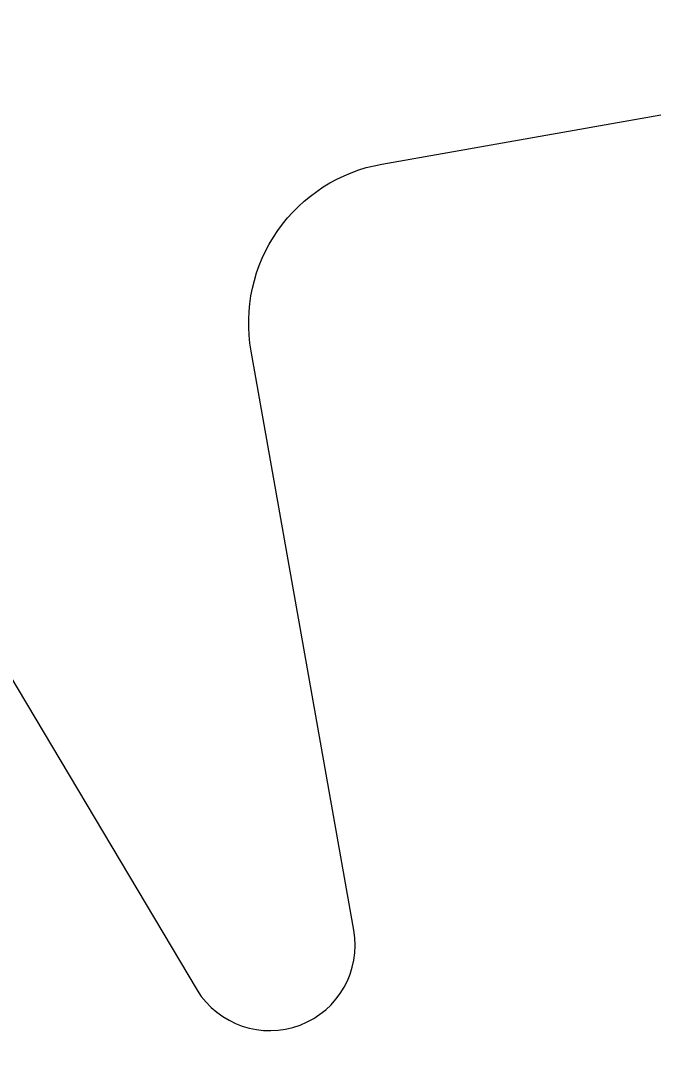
# Model space of a CAD drawing. Header units: millimetres. Extents: x -434100 to 9270898, y 0 to 249028.
# Drawn here: x 75392.02 to 75396.09, y 106309.43 to 106316.04 of the extents above; entities that cross this region are included whole.
import ezdxf
from ezdxf import colors
from ezdxf.entities.mleader import LeaderData, LeaderLine
from ezdxf.math import Vec2, Vec3

# ---------------------------------------------------------------- set-up
doc = ezdxf.new("R2010")
doc.units = ezdxf.units.MM
doc.header["$MEASUREMENT"] = 0
doc.layers.get('0').update_dxf_attribs({"color": 250, "lineweight": 9})
for name, color, linetype, lineweight in [('АР_Отметки', 250, 'Continuous', 15), ('АР_Размеры', 175, 'Continuous', 9), ('АР_Сущ Несущая стена', 216, 'Continuous', 30)]:
    doc.layers.add(name, color=color, linetype=linetype, lineweight=lineweight)
doc.styles.add('ISOCPEUR', font='isocpeur.TTF', dxfattribs={"width": 0.7})

# ---------------------------------------------------------------- blocks, each defined once
blk = doc.blocks.new('_DotSmall')
at = {"color": 0, "linetype": 'ByBlock', "const_width": 0.5}
blk.add_lwpolyline([(-0.0625, 0, 1), (0.0625, 0, 1)], format="xyb", close=True, dxfattribs=at)

msp = doc.modelspace()

# ---------------------------------------------------------------- linework, layer by layer
at = {"layer": 'АР_Размеры', "color": 5, "lineweight": 0, "ltscale": 100, "transparency": 33554687}
msp.add_lwpolyline([(75391.1038, 106316.5876, -0.267349), (75391.2041, 106315.5581), (75390.654, 106314.4701, 0.249629), (75390.6869, 106313.9555), (75393.1549, 106309.8115, 0.827043), (75394.162, 106310.1955), (75393.5024, 106313.9171, -0.414326), (75394.342, 106315.1185), (75401.6652, 106316.4164, 0.414326)], format="xyb", dxfattribs=at)
msp.add_lwpolyline([(75391.1038, 106316.5876, -0.267349), (75391.2041, 106315.5581), (75390.654, 106314.4701, 0.249629), (75390.6869, 106313.9555), (75393.1549, 106309.8115, 0.827043), (75394.162, 106310.1955), (75393.5024, 106313.9171, -0.414326), (75394.342, 106315.1185), (75401.6652, 106316.4164, 0.414326)], format="xyb", dxfattribs=at)
msp.add_lwpolyline([(75391.1038, 106316.5876, -0.267349), (75391.2041, 106315.5581), (75390.654, 106314.4701, 0.249629), (75390.6869, 106313.9555), (75393.1549, 106309.8115, 0.827043), (75394.162, 106310.1955), (75393.5024, 106313.9171, -0.414326), (75394.342, 106315.1185), (75401.6652, 106316.4164, 0.414326)], format="xyb", dxfattribs=at)
msp.add_lwpolyline([(75391.1038, 106316.5876, -0.267349), (75391.2041, 106315.5581), (75390.654, 106314.4701, 0.249629), (75390.6869, 106313.9555), (75393.1549, 106309.8115, 0.827043), (75394.162, 106310.1955), (75393.5024, 106313.9171, -0.414326), (75394.342, 106315.1185), (75401.6652, 106316.4164, 0.414326)], format="xyb", dxfattribs=at)
msp.add_lwpolyline([(75391.1038, 106316.5876, -0.267349), (75391.2041, 106315.5581), (75390.654, 106314.4701, 0.249629), (75390.6869, 106313.9555), (75393.1549, 106309.8115, 0.827043), (75394.162, 106310.1955), (75393.5024, 106313.9171, -0.414326), (75394.342, 106315.1185), (75401.6652, 106316.4164, 0.414326)], format="xyb", dxfattribs=at)
msp.add_lwpolyline([(75391.1038, 106316.5876, -0.267349), (75391.2041, 106315.5581), (75390.654, 106314.4701, 0.249629), (75390.6869, 106313.9555), (75393.1549, 106309.8115, 0.827043), (75394.162, 106310.1955), (75393.5024, 106313.9171, -0.414326), (75394.342, 106315.1185), (75401.6652, 106316.4164, 0.414326)], format="xyb", dxfattribs=at)
msp.add_lwpolyline([(75391.1038, 106316.5876, -0.267349), (75391.2041, 106315.5581), (75390.654, 106314.4701, 0.249629), (75390.6869, 106313.9555), (75393.1549, 106309.8115, 0.827043), (75394.162, 106310.1955), (75393.5024, 106313.9171, -0.414326), (75394.342, 106315.1185), (75401.6652, 106316.4164, 0.414326)], format="xyb", dxfattribs=at)
msp.add_lwpolyline([(75391.1038, 106316.5876, -0.267349), (75391.2041, 106315.5581), (75390.654, 106314.4701, 0.249629), (75390.6869, 106313.9555), (75393.1549, 106309.8115, 0.827043), (75394.162, 106310.1955), (75393.5024, 106313.9171, -0.414326), (75394.342, 106315.1185), (75401.6652, 106316.4164, 0.414326)], format="xyb", dxfattribs=at)
msp.add_lwpolyline([(75391.1038, 106316.5876, -0.267349), (75391.2041, 106315.5581), (75390.654, 106314.4701, 0.249629), (75390.6869, 106313.9555), (75393.1549, 106309.8115, 0.827043), (75394.162, 106310.1955), (75393.5024, 106313.9171, -0.414326), (75394.342, 106315.1185), (75401.6652, 106316.4164, 0.414326)], format="xyb", dxfattribs=at)
msp.add_lwpolyline([(75391.1038, 106316.5876, -0.267349), (75391.2041, 106315.5581), (75390.654, 106314.4701, 0.249629), (75390.6869, 106313.9555), (75393.1549, 106309.8115, 0.827043), (75394.162, 106310.1955), (75393.5024, 106313.9171, -0.414326), (75394.342, 106315.1185), (75401.6652, 106316.4164, 0.414326)], format="xyb", dxfattribs=at)
msp.add_lwpolyline([(75391.1038, 106316.5876, -0.267349), (75391.2041, 106315.5581), (75390.654, 106314.4701, 0.249629), (75390.6869, 106313.9555), (75393.1549, 106309.8115, 0.827043), (75394.162, 106310.1955), (75393.5024, 106313.9171, -0.414326), (75394.342, 106315.1185), (75401.6652, 106316.4164, 0.414326)], format="xyb", dxfattribs=at)
msp.add_lwpolyline([(75391.1038, 106316.5876, -0.267349), (75391.2041, 106315.5581), (75390.654, 106314.4701, 0.249629), (75390.6869, 106313.9555), (75393.1549, 106309.8115, 0.827043), (75394.162, 106310.1955), (75393.5024, 106313.9171, -0.414326), (75394.342, 106315.1185), (75401.6652, 106316.4164, 0.414326)], format="xyb", dxfattribs=at)
msp.add_lwpolyline([(75391.1038, 106316.5876, -0.267349), (75391.2041, 106315.5581), (75390.654, 106314.4701, 0.249629), (75390.6869, 106313.9555), (75393.1549, 106309.8115, 0.827043), (75394.162, 106310.1955), (75393.5024, 106313.9171, -0.414326), (75394.342, 106315.1185), (75401.6652, 106316.4164, 0.414326)], format="xyb", dxfattribs=at)
msp.add_lwpolyline([(75391.1038, 106316.5876, -0.267349), (75391.2041, 106315.5581), (75390.654, 106314.4701, 0.249629), (75390.6869, 106313.9555), (75393.1549, 106309.8115, 0.827043), (75394.162, 106310.1955), (75393.5024, 106313.9171, -0.414326), (75394.342, 106315.1185), (75401.6652, 106316.4164, 0.414326)], format="xyb", dxfattribs=at)
msp.add_lwpolyline([(75391.1038, 106316.5876, -0.267349), (75391.2041, 106315.5581), (75390.654, 106314.4701, 0.249629), (75390.6869, 106313.9555), (75393.1549, 106309.8115, 0.827043), (75394.162, 106310.1955), (75393.5024, 106313.9171, -0.414326), (75394.342, 106315.1185), (75401.6652, 106316.4164, 0.414326)], format="xyb", dxfattribs=at)
msp.add_lwpolyline([(75391.1038, 106316.5876, -0.267349), (75391.2041, 106315.5581), (75390.654, 106314.4701, 0.249629), (75390.6869, 106313.9555), (75393.1549, 106309.8115, 0.827043), (75394.162, 106310.1955), (75393.5024, 106313.9171, -0.414326), (75394.342, 106315.1185), (75401.6652, 106316.4164, 0.414326)], format="xyb", dxfattribs=at)
msp.add_lwpolyline([(75391.1038, 106316.5876, -0.267349), (75391.2041, 106315.5581), (75390.654, 106314.4701, 0.249629), (75390.6869, 106313.9555), (75393.1549, 106309.8115, 0.827043), (75394.162, 106310.1955), (75393.5024, 106313.9171, -0.414326), (75394.342, 106315.1185), (75401.6652, 106316.4164, 0.414326)], format="xyb", dxfattribs=at)
msp.add_lwpolyline([(75391.1038, 106316.5876, -0.267349), (75391.2041, 106315.5581), (75390.654, 106314.4701, 0.249629), (75390.6869, 106313.9555), (75393.1549, 106309.8115, 0.827043), (75394.162, 106310.1955), (75393.5024, 106313.9171, -0.414326), (75394.342, 106315.1185), (75401.6652, 106316.4164, 0.414326)], format="xyb", dxfattribs=at)
msp.add_lwpolyline([(75391.1038, 106316.5876, -0.267349), (75391.2041, 106315.5581), (75390.654, 106314.4701, 0.249629), (75390.6869, 106313.9555), (75393.1549, 106309.8115, 0.827043), (75394.162, 106310.1955), (75393.5024, 106313.9171, -0.414326), (75394.342, 106315.1185), (75401.6652, 106316.4164, 0.414326)], format="xyb", dxfattribs=at)
msp.add_lwpolyline([(75391.1038, 106316.5876, -0.267349), (75391.2041, 106315.5581), (75390.654, 106314.4701, 0.249629), (75390.6869, 106313.9555), (75393.1549, 106309.8115, 0.827043), (75394.162, 106310.1955), (75393.5024, 106313.9171, -0.414326), (75394.342, 106315.1185), (75401.6652, 106316.4164, 0.414326)], format="xyb", dxfattribs=at)
msp.add_lwpolyline([(75391.1038, 106316.5876, -0.267349), (75391.2041, 106315.5581), (75390.654, 106314.4701, 0.249629), (75390.6869, 106313.9555), (75393.1549, 106309.8115, 0.827043), (75394.162, 106310.1955), (75393.5024, 106313.9171, -0.414326), (75394.342, 106315.1185), (75401.6652, 106316.4164, 0.414326)], format="xyb", dxfattribs=at)
msp.add_lwpolyline([(75391.1038, 106316.5876, -0.267349), (75391.2041, 106315.5581), (75390.654, 106314.4701, 0.249629), (75390.6869, 106313.9555), (75393.1549, 106309.8115, 0.827043), (75394.162, 106310.1955), (75393.5024, 106313.9171, -0.414326), (75394.342, 106315.1185), (75401.6652, 106316.4164, 0.414326)], format="xyb", dxfattribs=at)
msp.add_lwpolyline([(75391.1038, 106316.5876, -0.267349), (75391.2041, 106315.5581), (75390.654, 106314.4701, 0.249629), (75390.6869, 106313.9555), (75393.1549, 106309.8115, 0.827043), (75394.162, 106310.1955), (75393.5024, 106313.9171, -0.414326), (75394.342, 106315.1185), (75401.6652, 106316.4164, 0.414326)], format="xyb", dxfattribs=at)
msp.add_lwpolyline([(75391.1038, 106316.5876, -0.267349), (75391.2041, 106315.5581), (75390.654, 106314.4701, 0.249629), (75390.6869, 106313.9555), (75393.1549, 106309.8115, 0.827043), (75394.162, 106310.1955), (75393.5024, 106313.9171, -0.414326), (75394.342, 106315.1185), (75401.6652, 106316.4164, 0.414326)], format="xyb", dxfattribs=at)
msp.add_lwpolyline([(75391.1038, 106316.5876, -0.267349), (75391.2041, 106315.5581), (75390.654, 106314.4701, 0.249629), (75390.6869, 106313.9555), (75393.1549, 106309.8115, 0.827043), (75394.162, 106310.1955), (75393.5024, 106313.9171, -0.414326), (75394.342, 106315.1185), (75401.6652, 106316.4164, 0.414326)], format="xyb", dxfattribs=at)
msp.add_lwpolyline([(75391.1038, 106316.5876, -0.267349), (75391.2041, 106315.5581), (75390.654, 106314.4701, 0.249629), (75390.6869, 106313.9555), (75393.1549, 106309.8115, 0.827043), (75394.162, 106310.1955), (75393.5024, 106313.9171, -0.414326), (75394.342, 106315.1185), (75401.6652, 106316.4164, 0.414326)], format="xyb", dxfattribs=at)
msp.add_lwpolyline([(75391.1038, 106316.5876, -0.267349), (75391.2041, 106315.5581), (75390.654, 106314.4701, 0.249629), (75390.6869, 106313.9555), (75393.1549, 106309.8115, 0.827043), (75394.162, 106310.1955), (75393.5024, 106313.9171, -0.414326), (75394.342, 106315.1185), (75401.6652, 106316.4164, 0.414326)], format="xyb", dxfattribs=at)
msp.add_lwpolyline([(75391.1038, 106316.5876, -0.267349), (75391.2041, 106315.5581), (75390.654, 106314.4701, 0.249629), (75390.6869, 106313.9555), (75393.1549, 106309.8115, 0.827043), (75394.162, 106310.1955), (75393.5024, 106313.9171, -0.414326), (75394.342, 106315.1185), (75401.6652, 106316.4164, 0.414326)], format="xyb", dxfattribs=at)
msp.add_lwpolyline([(75391.1038, 106316.5876, -0.267349), (75391.2041, 106315.5581), (75390.654, 106314.4701, 0.249629), (75390.6869, 106313.9555), (75393.1549, 106309.8115, 0.827043), (75394.162, 106310.1955), (75393.5024, 106313.9171, -0.414326), (75394.342, 106315.1185), (75401.6652, 106316.4164, 0.414326)], format="xyb", dxfattribs=at)
msp.add_lwpolyline([(75391.1038, 106316.5876, -0.267349), (75391.2041, 106315.5581), (75390.654, 106314.4701, 0.249629), (75390.6869, 106313.9555), (75393.1549, 106309.8115, 0.827043), (75394.162, 106310.1955), (75393.5024, 106313.9171, -0.414326), (75394.342, 106315.1185), (75401.6652, 106316.4164, 0.414326)], format="xyb", dxfattribs=at)
msp.add_lwpolyline([(75391.1038, 106316.5876, -0.267349), (75391.2041, 106315.5581), (75390.654, 106314.4701, 0.249629), (75390.6869, 106313.9555), (75393.1549, 106309.8115, 0.827043), (75394.162, 106310.1955), (75393.5024, 106313.9171, -0.414326), (75394.342, 106315.1185), (75401.6652, 106316.4164, 0.414326)], format="xyb", dxfattribs=at)
msp.add_lwpolyline([(75391.1038, 106316.5876, -0.267349), (75391.2041, 106315.5581), (75390.654, 106314.4701, 0.249629), (75390.6869, 106313.9555), (75393.1549, 106309.8115, 0.827043), (75394.162, 106310.1955), (75393.5024, 106313.9171, -0.414326), (75394.342, 106315.1185), (75401.6652, 106316.4164, 0.414326)], format="xyb", dxfattribs=at)
msp.add_lwpolyline([(75391.1038, 106316.5876, -0.267349), (75391.2041, 106315.5581), (75390.654, 106314.4701, 0.249629), (75390.6869, 106313.9555), (75393.1549, 106309.8115, 0.827043), (75394.162, 106310.1955), (75393.5024, 106313.9171, -0.414326), (75394.342, 106315.1185), (75401.6652, 106316.4164, 0.414326)], format="xyb", dxfattribs=at)
msp.add_lwpolyline([(75391.1038, 106316.5876, -0.267349), (75391.2041, 106315.5581), (75390.654, 106314.4701, 0.249629), (75390.6869, 106313.9555), (75393.1549, 106309.8115, 0.827043), (75394.162, 106310.1955), (75393.5024, 106313.9171, -0.414326), (75394.342, 106315.1185), (75401.6652, 106316.4164, 0.414326)], format="xyb", dxfattribs=at)
msp.add_lwpolyline([(75391.1038, 106316.5876, -0.267349), (75391.2041, 106315.5581), (75390.654, 106314.4701, 0.249629), (75390.6869, 106313.9555), (75393.1549, 106309.8115, 0.827043), (75394.162, 106310.1955), (75393.5024, 106313.9171, -0.414326), (75394.342, 106315.1185), (75401.6652, 106316.4164, 0.414326)], format="xyb", dxfattribs=at)
msp.add_lwpolyline([(75391.1038, 106316.5876, -0.267349), (75391.2041, 106315.5581), (75390.654, 106314.4701, 0.249629), (75390.6869, 106313.9555), (75393.1549, 106309.8115, 0.827043), (75394.162, 106310.1955), (75393.5024, 106313.9171, -0.414326), (75394.342, 106315.1185), (75401.6652, 106316.4164, 0.414326)], format="xyb", dxfattribs=at)
msp.add_lwpolyline([(75391.1038, 106316.5876, -0.267349), (75391.2041, 106315.5581), (75390.654, 106314.4701, 0.249629), (75390.6869, 106313.9555), (75393.1549, 106309.8115, 0.827043), (75394.162, 106310.1955), (75393.5024, 106313.9171, -0.414326), (75394.342, 106315.1185), (75401.6652, 106316.4164, 0.414326)], format="xyb", dxfattribs=at)
msp.add_lwpolyline([(75391.1038, 106316.5876, -0.267349), (75391.2041, 106315.5581), (75390.654, 106314.4701, 0.249629), (75390.6869, 106313.9555), (75393.1549, 106309.8115, 0.827043), (75394.162, 106310.1955), (75393.5024, 106313.9171, -0.414326), (75394.342, 106315.1185), (75401.6652, 106316.4164, 0.414326)], format="xyb", dxfattribs=at)
msp.add_lwpolyline([(75391.1038, 106316.5876, -0.267349), (75391.2041, 106315.5581), (75390.654, 106314.4701, 0.249629), (75390.6869, 106313.9555), (75393.1549, 106309.8115, 0.827043), (75394.162, 106310.1955), (75393.5024, 106313.9171, -0.414326), (75394.342, 106315.1185), (75401.6652, 106316.4164, 0.414326)], format="xyb", dxfattribs=at)
msp.add_lwpolyline([(75391.1038, 106316.5876, -0.267349), (75391.2041, 106315.5581), (75390.654, 106314.4701, 0.249629), (75390.6869, 106313.9555), (75393.1549, 106309.8115, 0.827043), (75394.162, 106310.1955), (75393.5024, 106313.9171, -0.414326), (75394.342, 106315.1185), (75401.6652, 106316.4164, 0.414326)], format="xyb", dxfattribs=at)
msp.add_lwpolyline([(75391.1038, 106316.5876, -0.267349), (75391.2041, 106315.5581), (75390.654, 106314.4701, 0.249629), (75390.6869, 106313.9555), (75393.1549, 106309.8115, 0.827043), (75394.162, 106310.1955), (75393.5024, 106313.9171, -0.414326), (75394.342, 106315.1185), (75401.6652, 106316.4164, 0.414326)], format="xyb", dxfattribs=at)
msp.add_lwpolyline([(75391.1038, 106316.5876, -0.267349), (75391.2041, 106315.5581), (75390.654, 106314.4701, 0.249629), (75390.6869, 106313.9555), (75393.1549, 106309.8115, 0.827043), (75394.162, 106310.1955), (75393.5024, 106313.9171, -0.414326), (75394.342, 106315.1185), (75401.6652, 106316.4164, 0.414326)], format="xyb", dxfattribs=at)
msp.add_lwpolyline([(75391.1038, 106316.5876, -0.267349), (75391.2041, 106315.5581), (75390.654, 106314.4701, 0.249629), (75390.6869, 106313.9555), (75393.1549, 106309.8115, 0.827043), (75394.162, 106310.1955), (75393.5024, 106313.9171, -0.414326), (75394.342, 106315.1185), (75401.6652, 106316.4164, 0.414326)], format="xyb", dxfattribs=at)
msp.add_lwpolyline([(75391.1038, 106316.5876, -0.267349), (75391.2041, 106315.5581), (75390.654, 106314.4701, 0.249629), (75390.6869, 106313.9555), (75393.1549, 106309.8115, 0.827043), (75394.162, 106310.1955), (75393.5024, 106313.9171, -0.414326), (75394.342, 106315.1185), (75401.6652, 106316.4164, 0.414326)], format="xyb", dxfattribs=at)
msp.add_lwpolyline([(75391.1038, 106316.5876, -0.267349), (75391.2041, 106315.5581), (75390.654, 106314.4701, 0.249629), (75390.6869, 106313.9555), (75393.1549, 106309.8115, 0.827043), (75394.162, 106310.1955), (75393.5024, 106313.9171, -0.414326), (75394.342, 106315.1185), (75401.6652, 106316.4164, 0.414326)], format="xyb", dxfattribs=at)
msp.add_lwpolyline([(75391.1038, 106316.5876, -0.267349), (75391.2041, 106315.5581), (75390.654, 106314.4701, 0.249629), (75390.6869, 106313.9555), (75393.1549, 106309.8115, 0.827043), (75394.162, 106310.1955), (75393.5024, 106313.9171, -0.414326), (75394.342, 106315.1185), (75401.6652, 106316.4164, 0.414326)], format="xyb", dxfattribs=at)
msp.add_lwpolyline([(75391.1038, 106316.5876, -0.267349), (75391.2041, 106315.5581), (75390.654, 106314.4701, 0.249629), (75390.6869, 106313.9555), (75393.1549, 106309.8115, 0.827043), (75394.162, 106310.1955), (75393.5024, 106313.9171, -0.414326), (75394.342, 106315.1185), (75401.6652, 106316.4164, 0.414326)], format="xyb", dxfattribs=at)
msp.add_lwpolyline([(75391.1038, 106316.5876, -0.267349), (75391.2041, 106315.5581), (75390.654, 106314.4701, 0.249629), (75390.6869, 106313.9555), (75393.1549, 106309.8115, 0.827043), (75394.162, 106310.1955), (75393.5024, 106313.9171, -0.414326), (75394.342, 106315.1185), (75401.6652, 106316.4164, 0.414326)], format="xyb", dxfattribs=at)
msp.add_lwpolyline([(75391.1038, 106316.5876, -0.267349), (75391.2041, 106315.5581), (75390.654, 106314.4701, 0.249629), (75390.6869, 106313.9555), (75393.1549, 106309.8115, 0.827043), (75394.162, 106310.1955), (75393.5024, 106313.9171, -0.414326), (75394.342, 106315.1185), (75401.6652, 106316.4164, 0.414326)], format="xyb", dxfattribs=at)
msp.add_lwpolyline([(75391.1038, 106316.5876, -0.267349), (75391.2041, 106315.5581), (75390.654, 106314.4701, 0.249629), (75390.6869, 106313.9555), (75393.1549, 106309.8115, 0.827043), (75394.162, 106310.1955), (75393.5024, 106313.9171, -0.414326), (75394.342, 106315.1185), (75401.6652, 106316.4164, 0.414326)], format="xyb", dxfattribs=at)
msp.add_lwpolyline([(75391.1038, 106316.5876, -0.267349), (75391.2041, 106315.5581), (75390.654, 106314.4701, 0.249629), (75390.6869, 106313.9555), (75393.1549, 106309.8115, 0.827043), (75394.162, 106310.1955), (75393.5024, 106313.9171, -0.414326), (75394.342, 106315.1185), (75401.6652, 106316.4164, 0.414326)], format="xyb", dxfattribs=at)
msp.add_lwpolyline([(75391.1038, 106316.5876, -0.267349), (75391.2041, 106315.5581), (75390.654, 106314.4701, 0.249629), (75390.6869, 106313.9555), (75393.1549, 106309.8115, 0.827043), (75394.162, 106310.1955), (75393.5024, 106313.9171, -0.414326), (75394.342, 106315.1185), (75401.6652, 106316.4164, 0.414326)], format="xyb", dxfattribs=at)
msp.add_lwpolyline([(75391.1038, 106316.5876, -0.267349), (75391.2041, 106315.5581), (75390.654, 106314.4701, 0.249629), (75390.6869, 106313.9555), (75393.1549, 106309.8115, 0.827043), (75394.162, 106310.1955), (75393.5024, 106313.9171, -0.414326), (75394.342, 106315.1185), (75401.6652, 106316.4164, 0.414326)], format="xyb", dxfattribs=at)
msp.add_lwpolyline([(75391.1038, 106316.5876, -0.267349), (75391.2041, 106315.5581), (75390.654, 106314.4701, 0.249629), (75390.6869, 106313.9555), (75393.1549, 106309.8115, 0.827043), (75394.162, 106310.1955), (75393.5024, 106313.9171, -0.414326), (75394.342, 106315.1185), (75401.6652, 106316.4164, 0.414326)], format="xyb", dxfattribs=at)
msp.add_lwpolyline([(75391.1038, 106316.5876, -0.267349), (75391.2041, 106315.5581), (75390.654, 106314.4701, 0.249629), (75390.6869, 106313.9555), (75393.1549, 106309.8115, 0.827043), (75394.162, 106310.1955), (75393.5024, 106313.9171, -0.414326), (75394.342, 106315.1185), (75401.6652, 106316.4164, 0.414326)], format="xyb", dxfattribs=at)
msp.add_lwpolyline([(75391.1038, 106316.5876, -0.267349), (75391.2041, 106315.5581), (75390.654, 106314.4701, 0.249629), (75390.6869, 106313.9555), (75393.1549, 106309.8115, 0.827043), (75394.162, 106310.1955), (75393.5024, 106313.9171, -0.414326), (75394.342, 106315.1185), (75401.6652, 106316.4164, 0.414326)], format="xyb", dxfattribs=at)
msp.add_lwpolyline([(75391.1038, 106316.5876, -0.267349), (75391.2041, 106315.5581), (75390.654, 106314.4701, 0.249629), (75390.6869, 106313.9555), (75393.1549, 106309.8115, 0.827043), (75394.162, 106310.1955), (75393.5024, 106313.9171, -0.414326), (75394.342, 106315.1185), (75401.6652, 106316.4164, 0.414326)], format="xyb", dxfattribs=at)
msp.add_lwpolyline([(75391.1038, 106316.5876, -0.267349), (75391.2041, 106315.5581), (75390.654, 106314.4701, 0.249629), (75390.6869, 106313.9555), (75393.1549, 106309.8115, 0.827043), (75394.162, 106310.1955), (75393.5024, 106313.9171, -0.414326), (75394.342, 106315.1185), (75401.6652, 106316.4164, 0.414326)], format="xyb", dxfattribs=at)
msp.add_lwpolyline([(75391.1038, 106316.5876, -0.267349), (75391.2041, 106315.5581), (75390.654, 106314.4701, 0.249629), (75390.6869, 106313.9555), (75393.1549, 106309.8115, 0.827043), (75394.162, 106310.1955), (75393.5024, 106313.9171, -0.414326), (75394.342, 106315.1185), (75401.6652, 106316.4164, 0.414326)], format="xyb", dxfattribs=at)
msp.add_lwpolyline([(75391.1038, 106316.5876, -0.267349), (75391.2041, 106315.5581), (75390.654, 106314.4701, 0.249629), (75390.6869, 106313.9555), (75393.1549, 106309.8115, 0.827043), (75394.162, 106310.1955), (75393.5024, 106313.9171, -0.414326), (75394.342, 106315.1185), (75401.6652, 106316.4164, 0.414326)], format="xyb", dxfattribs=at)
msp.add_lwpolyline([(75391.1038, 106316.5876, -0.267349), (75391.2041, 106315.5581), (75390.654, 106314.4701, 0.249629), (75390.6869, 106313.9555), (75393.1549, 106309.8115, 0.827043), (75394.162, 106310.1955), (75393.5024, 106313.9171, -0.414326), (75394.342, 106315.1185), (75401.6652, 106316.4164, 0.414326)], format="xyb", dxfattribs=at)
msp.add_lwpolyline([(75391.1038, 106316.5876, -0.267349), (75391.2041, 106315.5581), (75390.654, 106314.4701, 0.249629), (75390.6869, 106313.9555), (75393.1549, 106309.8115, 0.827043), (75394.162, 106310.1955), (75393.5024, 106313.9171, -0.414326), (75394.342, 106315.1185), (75401.6652, 106316.4164, 0.414326)], format="xyb", dxfattribs=at)
msp.add_lwpolyline([(75391.1038, 106316.5876, -0.267349), (75391.2041, 106315.5581), (75390.654, 106314.4701, 0.249629), (75390.6869, 106313.9555), (75393.1549, 106309.8115, 0.827043), (75394.162, 106310.1955), (75393.5024, 106313.9171, -0.414326), (75394.342, 106315.1185), (75401.6652, 106316.4164, 0.414326)], format="xyb", dxfattribs=at)
msp.add_lwpolyline([(75391.1038, 106316.5876, -0.267349), (75391.2041, 106315.5581), (75390.654, 106314.4701, 0.249629), (75390.6869, 106313.9555), (75393.1549, 106309.8115, 0.827043), (75394.162, 106310.1955), (75393.5024, 106313.9171, -0.414326), (75394.342, 106315.1185), (75401.6652, 106316.4164, 0.414326)], format="xyb", dxfattribs=at)
msp.add_lwpolyline([(75391.1038, 106316.5876, -0.267349), (75391.2041, 106315.5581), (75390.654, 106314.4701, 0.249629), (75390.6869, 106313.9555), (75393.1549, 106309.8115, 0.827043), (75394.162, 106310.1955), (75393.5024, 106313.9171, -0.414326), (75394.342, 106315.1185), (75401.6652, 106316.4164, 0.414326)], format="xyb", dxfattribs=at)
msp.add_lwpolyline([(75391.1038, 106316.5876, -0.267349), (75391.2041, 106315.5581), (75390.654, 106314.4701, 0.249629), (75390.6869, 106313.9555), (75393.1549, 106309.8115, 0.827043), (75394.162, 106310.1955), (75393.5024, 106313.9171, -0.414326), (75394.342, 106315.1185), (75401.6652, 106316.4164, 0.414326)], format="xyb", dxfattribs=at)
msp.add_lwpolyline([(75391.1038, 106316.5876, -0.267349), (75391.2041, 106315.5581), (75390.654, 106314.4701, 0.249629), (75390.6869, 106313.9555), (75393.1549, 106309.8115, 0.827043), (75394.162, 106310.1955), (75393.5024, 106313.9171, -0.414326), (75394.342, 106315.1185), (75401.6652, 106316.4164, 0.414326)], format="xyb", dxfattribs=at)
msp.add_lwpolyline([(75391.1038, 106316.5876, -0.267349), (75391.2041, 106315.5581), (75390.654, 106314.4701, 0.249629), (75390.6869, 106313.9555), (75393.1549, 106309.8115, 0.827043), (75394.162, 106310.1955), (75393.5024, 106313.9171, -0.414326), (75394.342, 106315.1185), (75401.6652, 106316.4164, 0.414326)], format="xyb", dxfattribs=at)
msp.add_lwpolyline([(75391.1038, 106316.5876, -0.267349), (75391.2041, 106315.5581), (75390.654, 106314.4701, 0.249629), (75390.6869, 106313.9555), (75393.1549, 106309.8115, 0.827043), (75394.162, 106310.1955), (75393.5024, 106313.9171, -0.414326), (75394.342, 106315.1185), (75401.6652, 106316.4164, 0.414326)], format="xyb", dxfattribs=at)
msp.add_lwpolyline([(75391.1038, 106316.5876, -0.267349), (75391.2041, 106315.5581), (75390.654, 106314.4701, 0.249629), (75390.6869, 106313.9555), (75393.1549, 106309.8115, 0.827043), (75394.162, 106310.1955), (75393.5024, 106313.9171, -0.414326), (75394.342, 106315.1185), (75401.6652, 106316.4164, 0.414326)], format="xyb", dxfattribs=at)
msp.add_lwpolyline([(75391.1038, 106316.5876, -0.267349), (75391.2041, 106315.5581), (75390.654, 106314.4701, 0.249629), (75390.6869, 106313.9555), (75393.1549, 106309.8115, 0.827043), (75394.162, 106310.1955), (75393.5024, 106313.9171, -0.414326), (75394.342, 106315.1185), (75401.6652, 106316.4164, 0.414326)], format="xyb", dxfattribs=at)
msp.add_lwpolyline([(75391.1038, 106316.5876, -0.267349), (75391.2041, 106315.5581), (75390.654, 106314.4701, 0.249629), (75390.6869, 106313.9555), (75393.1549, 106309.8115, 0.827043), (75394.162, 106310.1955), (75393.5024, 106313.9171, -0.414326), (75394.342, 106315.1185), (75401.6652, 106316.4164, 0.414326)], format="xyb", dxfattribs=at)
msp.add_lwpolyline([(75391.1038, 106316.5876, -0.267349), (75391.2041, 106315.5581), (75390.654, 106314.4701, 0.249629), (75390.6869, 106313.9555), (75393.1549, 106309.8115, 0.827043), (75394.162, 106310.1955), (75393.5024, 106313.9171, -0.414326), (75394.342, 106315.1185), (75401.6652, 106316.4164, 0.414326)], format="xyb", dxfattribs=at)
msp.add_lwpolyline([(75391.1038, 106316.5876, -0.267349), (75391.2041, 106315.5581), (75390.654, 106314.4701, 0.249629), (75390.6869, 106313.9555), (75393.1549, 106309.8115, 0.827043), (75394.162, 106310.1955), (75393.5024, 106313.9171, -0.414326), (75394.342, 106315.1185), (75401.6652, 106316.4164, 0.414326)], format="xyb", dxfattribs=at)
msp.add_lwpolyline([(75391.1038, 106316.5876, -0.267349), (75391.2041, 106315.5581), (75390.654, 106314.4701, 0.249629), (75390.6869, 106313.9555), (75393.1549, 106309.8115, 0.827043), (75394.162, 106310.1955), (75393.5024, 106313.9171, -0.414326), (75394.342, 106315.1185), (75401.6652, 106316.4164, 0.414326)], format="xyb", dxfattribs=at)
msp.add_lwpolyline([(75391.1038, 106316.5876, -0.267349), (75391.2041, 106315.5581), (75390.654, 106314.4701, 0.249629), (75390.6869, 106313.9555), (75393.1549, 106309.8115, 0.827043), (75394.162, 106310.1955), (75393.5024, 106313.9171, -0.414326), (75394.342, 106315.1185), (75401.6652, 106316.4164, 0.414326)], format="xyb", dxfattribs=at)
msp.add_lwpolyline([(75391.1038, 106316.5876, -0.267349), (75391.2041, 106315.5581), (75390.654, 106314.4701, 0.249629), (75390.6869, 106313.9555), (75393.1549, 106309.8115, 0.827043), (75394.162, 106310.1955), (75393.5024, 106313.9171, -0.414326), (75394.342, 106315.1185), (75401.6652, 106316.4164, 0.414326)], format="xyb", dxfattribs=at)
msp.add_lwpolyline([(75391.1038, 106316.5876, -0.267349), (75391.2041, 106315.5581), (75390.654, 106314.4701, 0.249629), (75390.6869, 106313.9555), (75393.1549, 106309.8115, 0.827043), (75394.162, 106310.1955), (75393.5024, 106313.9171, -0.414326), (75394.342, 106315.1185), (75401.6652, 106316.4164, 0.414326)], format="xyb", dxfattribs=at)
msp.add_lwpolyline([(75391.1038, 106316.5876, -0.267349), (75391.2041, 106315.5581), (75390.654, 106314.4701, 0.249629), (75390.6869, 106313.9555), (75393.1549, 106309.8115, 0.827043), (75394.162, 106310.1955), (75393.5024, 106313.9171, -0.414326), (75394.342, 106315.1185), (75401.6652, 106316.4164, 0.414326)], format="xyb", dxfattribs=at)
msp.add_lwpolyline([(75391.1038, 106316.5876, -0.267349), (75391.2041, 106315.5581), (75390.654, 106314.4701, 0.249629), (75390.6869, 106313.9555), (75393.1549, 106309.8115, 0.827043), (75394.162, 106310.1955), (75393.5024, 106313.9171, -0.414326), (75394.342, 106315.1185), (75401.6652, 106316.4164, 0.414326)], format="xyb", dxfattribs=at)
msp.add_lwpolyline([(75391.1038, 106316.5876, -0.267349), (75391.2041, 106315.5581), (75390.654, 106314.4701, 0.249629), (75390.6869, 106313.9555), (75393.1549, 106309.8115, 0.827043), (75394.162, 106310.1955), (75393.5024, 106313.9171, -0.414326), (75394.342, 106315.1185), (75401.6652, 106316.4164, 0.414326)], format="xyb", dxfattribs=at)
msp.add_lwpolyline([(75391.1038, 106316.5876, -0.267349), (75391.2041, 106315.5581), (75390.654, 106314.4701, 0.249629), (75390.6869, 106313.9555), (75393.1549, 106309.8115, 0.827043), (75394.162, 106310.1955), (75393.5024, 106313.9171, -0.414326), (75394.342, 106315.1185), (75401.6652, 106316.4164, 0.414326)], format="xyb", dxfattribs=at)
msp.add_lwpolyline([(75391.1038, 106316.5876, -0.267349), (75391.2041, 106315.5581), (75390.654, 106314.4701, 0.249629), (75390.6869, 106313.9555), (75393.1549, 106309.8115, 0.827043), (75394.162, 106310.1955), (75393.5024, 106313.9171, -0.414326), (75394.342, 106315.1185), (75401.6652, 106316.4164, 0.414326)], format="xyb", dxfattribs=at)
msp.add_lwpolyline([(75391.1038, 106316.5876, -0.267349), (75391.2041, 106315.5581), (75390.654, 106314.4701, 0.249629), (75390.6869, 106313.9555), (75393.1549, 106309.8115, 0.827043), (75394.162, 106310.1955), (75393.5024, 106313.9171, -0.414326), (75394.342, 106315.1185), (75401.6652, 106316.4164, 0.414326)], format="xyb", dxfattribs=at)
msp.add_lwpolyline([(75391.1038, 106316.5876, -0.267349), (75391.2041, 106315.5581), (75390.654, 106314.4701, 0.249629), (75390.6869, 106313.9555), (75393.1549, 106309.8115, 0.827043), (75394.162, 106310.1955), (75393.5024, 106313.9171, -0.414326), (75394.342, 106315.1185), (75401.6652, 106316.4164, 0.414326)], format="xyb", dxfattribs=at)
msp.add_lwpolyline([(75391.1038, 106316.5876, -0.267349), (75391.2041, 106315.5581), (75390.654, 106314.4701, 0.249629), (75390.6869, 106313.9555), (75393.1549, 106309.8115, 0.827043), (75394.162, 106310.1955), (75393.5024, 106313.9171, -0.414326), (75394.342, 106315.1185), (75401.6652, 106316.4164, 0.414326)], format="xyb", dxfattribs=at)
msp.add_lwpolyline([(75391.1038, 106316.5876, -0.267349), (75391.2041, 106315.5581), (75390.654, 106314.4701, 0.249629), (75390.6869, 106313.9555), (75393.1549, 106309.8115, 0.827043), (75394.162, 106310.1955), (75393.5024, 106313.9171, -0.414326), (75394.342, 106315.1185), (75401.6652, 106316.4164, 0.414326)], format="xyb", dxfattribs=at)
msp.add_lwpolyline([(75391.1038, 106316.5876, -0.267349), (75391.2041, 106315.5581), (75390.654, 106314.4701, 0.249629), (75390.6869, 106313.9555), (75393.1549, 106309.8115, 0.827043), (75394.162, 106310.1955), (75393.5024, 106313.9171, -0.414326), (75394.342, 106315.1185), (75401.6652, 106316.4164, 0.414326)], format="xyb", dxfattribs=at)
msp.add_lwpolyline([(75391.1038, 106316.5876, -0.267349), (75391.2041, 106315.5581), (75390.654, 106314.4701, 0.249629), (75390.6869, 106313.9555), (75393.1549, 106309.8115, 0.827043), (75394.162, 106310.1955), (75393.5024, 106313.9171, -0.414326), (75394.342, 106315.1185), (75401.6652, 106316.4164, 0.414326)], format="xyb", dxfattribs=at)
msp.add_lwpolyline([(75391.1038, 106316.5876, -0.267349), (75391.2041, 106315.5581), (75390.654, 106314.4701, 0.249629), (75390.6869, 106313.9555), (75393.1549, 106309.8115, 0.827043), (75394.162, 106310.1955), (75393.5024, 106313.9171, -0.414326), (75394.342, 106315.1185), (75401.6652, 106316.4164, 0.414326)], format="xyb", dxfattribs=at)
msp.add_lwpolyline([(75391.1038, 106316.5876, -0.267349), (75391.2041, 106315.5581), (75390.654, 106314.4701, 0.249629), (75390.6869, 106313.9555), (75393.1549, 106309.8115, 0.827043), (75394.162, 106310.1955), (75393.5024, 106313.9171, -0.414326), (75394.342, 106315.1185), (75401.6652, 106316.4164, 0.414326)], format="xyb", dxfattribs=at)
msp.add_lwpolyline([(75391.1038, 106316.5876, -0.267349), (75391.2041, 106315.5581), (75390.654, 106314.4701, 0.249629), (75390.6869, 106313.9555), (75393.1549, 106309.8115, 0.827043), (75394.162, 106310.1955), (75393.5024, 106313.9171, -0.414326), (75394.342, 106315.1185), (75401.6652, 106316.4164, 0.414326)], format="xyb", dxfattribs=at)
msp.add_lwpolyline([(75391.1038, 106316.5876, -0.267349), (75391.2041, 106315.5581), (75390.654, 106314.4701, 0.249629), (75390.6869, 106313.9555), (75393.1549, 106309.8115, 0.827043), (75394.162, 106310.1955), (75393.5024, 106313.9171, -0.414326), (75394.342, 106315.1185), (75401.6652, 106316.4164, 0.414326)], format="xyb", dxfattribs=at)
msp.add_lwpolyline([(75391.1038, 106316.5876, -0.267349), (75391.2041, 106315.5581), (75390.654, 106314.4701, 0.249629), (75390.6869, 106313.9555), (75393.1549, 106309.8115, 0.827043), (75394.162, 106310.1955), (75393.5024, 106313.9171, -0.414326), (75394.342, 106315.1185), (75401.6652, 106316.4164, 0.414326)], format="xyb", dxfattribs=at)
msp.add_lwpolyline([(75391.1038, 106316.5876, -0.267349), (75391.2041, 106315.5581), (75390.654, 106314.4701, 0.249629), (75390.6869, 106313.9555), (75393.1549, 106309.8115, 0.827043), (75394.162, 106310.1955), (75393.5024, 106313.9171, -0.414326), (75394.342, 106315.1185), (75401.6652, 106316.4164, 0.414326)], format="xyb", dxfattribs=at)
msp.add_lwpolyline([(75391.1038, 106316.5876, -0.267349), (75391.2041, 106315.5581), (75390.654, 106314.4701, 0.249629), (75390.6869, 106313.9555), (75393.1549, 106309.8115, 0.827043), (75394.162, 106310.1955), (75393.5024, 106313.9171, -0.414326), (75394.342, 106315.1185), (75401.6652, 106316.4164, 0.414326)], format="xyb", dxfattribs=at)
msp.add_lwpolyline([(75391.1038, 106316.5876, -0.267349), (75391.2041, 106315.5581), (75390.654, 106314.4701, 0.249629), (75390.6869, 106313.9555), (75393.1549, 106309.8115, 0.827043), (75394.162, 106310.1955), (75393.5024, 106313.9171, -0.414326), (75394.342, 106315.1185), (75401.6652, 106316.4164, 0.414326)], format="xyb", dxfattribs=at)
msp.add_lwpolyline([(75391.1038, 106316.5876, -0.267349), (75391.2041, 106315.5581), (75390.654, 106314.4701, 0.249629), (75390.6869, 106313.9555), (75393.1549, 106309.8115, 0.827043), (75394.162, 106310.1955), (75393.5024, 106313.9171, -0.414326), (75394.342, 106315.1185), (75401.6652, 106316.4164, 0.414326)], format="xyb", dxfattribs=at)
msp.add_lwpolyline([(75391.1038, 106316.5876, -0.267349), (75391.2041, 106315.5581), (75390.654, 106314.4701, 0.249629), (75390.6869, 106313.9555), (75393.1549, 106309.8115, 0.827043), (75394.162, 106310.1955), (75393.5024, 106313.9171, -0.414326), (75394.342, 106315.1185), (75401.6652, 106316.4164, 0.414326)], format="xyb", dxfattribs=at)
msp.add_lwpolyline([(75391.1038, 106316.5876, -0.267349), (75391.2041, 106315.5581), (75390.654, 106314.4701, 0.249629), (75390.6869, 106313.9555), (75393.1549, 106309.8115, 0.827043), (75394.162, 106310.1955), (75393.5024, 106313.9171, -0.414326), (75394.342, 106315.1185), (75401.6652, 106316.4164, 0.414326)], format="xyb", dxfattribs=at)
msp.add_lwpolyline([(75391.1038, 106316.5876, -0.267349), (75391.2041, 106315.5581), (75390.654, 106314.4701, 0.249629), (75390.6869, 106313.9555), (75393.1549, 106309.8115, 0.827043), (75394.162, 106310.1955), (75393.5024, 106313.9171, -0.414326), (75394.342, 106315.1185), (75401.6652, 106316.4164, 0.414326)], format="xyb", dxfattribs=at)
msp.add_lwpolyline([(75391.1038, 106316.5876, -0.267349), (75391.2041, 106315.5581), (75390.654, 106314.4701, 0.249629), (75390.6869, 106313.9555), (75393.1549, 106309.8115, 0.827043), (75394.162, 106310.1955), (75393.5024, 106313.9171, -0.414326), (75394.342, 106315.1185), (75401.6652, 106316.4164, 0.414326)], format="xyb", dxfattribs=at)
msp.add_lwpolyline([(75391.1038, 106316.5876, -0.267349), (75391.2041, 106315.5581), (75390.654, 106314.4701, 0.249629), (75390.6869, 106313.9555), (75393.1549, 106309.8115, 0.827043), (75394.162, 106310.1955), (75393.5024, 106313.9171, -0.414326), (75394.342, 106315.1185), (75401.6652, 106316.4164, 0.414326)], format="xyb", dxfattribs=at)
msp.add_lwpolyline([(75391.1038, 106316.5876, -0.267349), (75391.2041, 106315.5581), (75390.654, 106314.4701, 0.249629), (75390.6869, 106313.9555), (75393.1549, 106309.8115, 0.827043), (75394.162, 106310.1955), (75393.5024, 106313.9171, -0.414326), (75394.342, 106315.1185), (75401.6652, 106316.4164, 0.414326)], format="xyb", dxfattribs=at)
msp.add_lwpolyline([(75391.1038, 106316.5876, -0.267349), (75391.2041, 106315.5581), (75390.654, 106314.4701, 0.249629), (75390.6869, 106313.9555), (75393.1549, 106309.8115, 0.827043), (75394.162, 106310.1955), (75393.5024, 106313.9171, -0.414326), (75394.342, 106315.1185), (75401.6652, 106316.4164, 0.414326)], format="xyb", dxfattribs=at)
msp.add_lwpolyline([(75391.1038, 106316.5876, -0.267349), (75391.2041, 106315.5581), (75390.654, 106314.4701, 0.249629), (75390.6869, 106313.9555), (75393.1549, 106309.8115, 0.827043), (75394.162, 106310.1955), (75393.5024, 106313.9171, -0.414326), (75394.342, 106315.1185), (75401.6652, 106316.4164, 0.414326)], format="xyb", dxfattribs=at)
msp.add_lwpolyline([(75391.1038, 106316.5876, -0.267349), (75391.2041, 106315.5581), (75390.654, 106314.4701, 0.249629), (75390.6869, 106313.9555), (75393.1549, 106309.8115, 0.827043), (75394.162, 106310.1955), (75393.5024, 106313.9171, -0.414326), (75394.342, 106315.1185), (75401.6652, 106316.4164, 0.414326)], format="xyb", dxfattribs=at)
msp.add_lwpolyline([(75391.1038, 106316.5876, -0.267349), (75391.2041, 106315.5581), (75390.654, 106314.4701, 0.249629), (75390.6869, 106313.9555), (75393.1549, 106309.8115, 0.827043), (75394.162, 106310.1955), (75393.5024, 106313.9171, -0.414326), (75394.342, 106315.1185), (75401.6652, 106316.4164, 0.414326)], format="xyb", dxfattribs=at)
msp.add_lwpolyline([(75391.1038, 106316.5876, -0.267349), (75391.2041, 106315.5581), (75390.654, 106314.4701, 0.249629), (75390.6869, 106313.9555), (75393.1549, 106309.8115, 0.827043), (75394.162, 106310.1955), (75393.5024, 106313.9171, -0.414326), (75394.342, 106315.1185), (75401.6652, 106316.4164, 0.414326)], format="xyb", dxfattribs=at)
msp.add_lwpolyline([(75391.1038, 106316.5876, -0.267349), (75391.2041, 106315.5581), (75390.654, 106314.4701, 0.249629), (75390.6869, 106313.9555), (75393.1549, 106309.8115, 0.827043), (75394.162, 106310.1955), (75393.5024, 106313.9171, -0.414326), (75394.342, 106315.1185), (75401.6652, 106316.4164, 0.414326)], format="xyb", dxfattribs=at)
msp.add_lwpolyline([(75391.1038, 106316.5876, -0.267349), (75391.2041, 106315.5581), (75390.654, 106314.4701, 0.249629), (75390.6869, 106313.9555), (75393.1549, 106309.8115, 0.827043), (75394.162, 106310.1955), (75393.5024, 106313.9171, -0.414326), (75394.342, 106315.1185), (75401.6652, 106316.4164, 0.414326)], format="xyb", dxfattribs=at)
msp.add_lwpolyline([(75391.1038, 106316.5876, -0.267349), (75391.2041, 106315.5581), (75390.654, 106314.4701, 0.249629), (75390.6869, 106313.9555), (75393.1549, 106309.8115, 0.827043), (75394.162, 106310.1955), (75393.5024, 106313.9171, -0.414326), (75394.342, 106315.1185), (75401.6652, 106316.4164, 0.414326)], format="xyb", dxfattribs=at)
msp.add_lwpolyline([(75391.1038, 106316.5876, -0.267349), (75391.2041, 106315.5581), (75390.654, 106314.4701, 0.249629), (75390.6869, 106313.9555), (75393.1549, 106309.8115, 0.827043), (75394.162, 106310.1955), (75393.5024, 106313.9171, -0.414326), (75394.342, 106315.1185), (75401.6652, 106316.4164, 0.414326)], format="xyb", dxfattribs=at)
msp.add_lwpolyline([(75391.1038, 106316.5876, -0.267349), (75391.2041, 106315.5581), (75390.654, 106314.4701, 0.249629), (75390.6869, 106313.9555), (75393.1549, 106309.8115, 0.827043), (75394.162, 106310.1955), (75393.5024, 106313.9171, -0.414326), (75394.342, 106315.1185), (75401.6652, 106316.4164, 0.414326)], format="xyb", dxfattribs=at)
msp.add_lwpolyline([(75391.1038, 106316.5876, -0.267349), (75391.2041, 106315.5581), (75390.654, 106314.4701, 0.249629), (75390.6869, 106313.9555), (75393.1549, 106309.8115, 0.827043), (75394.162, 106310.1955), (75393.5024, 106313.9171, -0.414326), (75394.342, 106315.1185), (75401.6652, 106316.4164, 0.414326)], format="xyb", dxfattribs=at)
msp.add_lwpolyline([(75391.1038, 106316.5876, -0.267349), (75391.2041, 106315.5581), (75390.654, 106314.4701, 0.249629), (75390.6869, 106313.9555), (75393.1549, 106309.8115, 0.827043), (75394.162, 106310.1955), (75393.5024, 106313.9171, -0.414326), (75394.342, 106315.1185), (75401.6652, 106316.4164, 0.414326)], format="xyb", dxfattribs=at)
msp.add_lwpolyline([(75391.1038, 106316.5876, -0.267349), (75391.2041, 106315.5581), (75390.654, 106314.4701, 0.249629), (75390.6869, 106313.9555), (75393.1549, 106309.8115, 0.827043), (75394.162, 106310.1955), (75393.5024, 106313.9171, -0.414326), (75394.342, 106315.1185), (75401.6652, 106316.4164, 0.414326)], format="xyb", dxfattribs=at)
msp.add_lwpolyline([(75391.1038, 106316.5876, -0.267349), (75391.2041, 106315.5581), (75390.654, 106314.4701, 0.249629), (75390.6869, 106313.9555), (75393.1549, 106309.8115, 0.827043), (75394.162, 106310.1955), (75393.5024, 106313.9171, -0.414326), (75394.342, 106315.1185), (75401.6652, 106316.4164, 0.414326)], format="xyb", dxfattribs=at)
msp.add_lwpolyline([(75391.1038, 106316.5876, -0.267349), (75391.2041, 106315.5581), (75390.654, 106314.4701, 0.249629), (75390.6869, 106313.9555), (75393.1549, 106309.8115, 0.827043), (75394.162, 106310.1955), (75393.5024, 106313.9171, -0.414326), (75394.342, 106315.1185), (75401.6652, 106316.4164, 0.414326)], format="xyb", dxfattribs=at)
msp.add_lwpolyline([(75391.1038, 106316.5876, -0.267349), (75391.2041, 106315.5581), (75390.654, 106314.4701, 0.249629), (75390.6869, 106313.9555), (75393.1549, 106309.8115, 0.827043), (75394.162, 106310.1955), (75393.5024, 106313.9171, -0.414326), (75394.342, 106315.1185), (75401.6652, 106316.4164, 0.414326)], format="xyb", dxfattribs=at)
msp.add_lwpolyline([(75391.1038, 106316.5876, -0.267349), (75391.2041, 106315.5581), (75390.654, 106314.4701, 0.249629), (75390.6869, 106313.9555), (75393.1549, 106309.8115, 0.827043), (75394.162, 106310.1955), (75393.5024, 106313.9171, -0.414326), (75394.342, 106315.1185), (75401.6652, 106316.4164, 0.414326)], format="xyb", dxfattribs=at)
msp.add_lwpolyline([(75391.1038, 106316.5876, -0.267349), (75391.2041, 106315.5581), (75390.654, 106314.4701, 0.249629), (75390.6869, 106313.9555), (75393.1549, 106309.8115, 0.827043), (75394.162, 106310.1955), (75393.5024, 106313.9171, -0.414326), (75394.342, 106315.1185), (75401.6652, 106316.4164, 0.414326)], format="xyb", dxfattribs=at)
msp.add_lwpolyline([(75391.1038, 106316.5876, -0.267349), (75391.2041, 106315.5581), (75390.654, 106314.4701, 0.249629), (75390.6869, 106313.9555), (75393.1549, 106309.8115, 0.827043), (75394.162, 106310.1955), (75393.5024, 106313.9171, -0.414326), (75394.342, 106315.1185), (75401.6652, 106316.4164, 0.414326)], format="xyb", dxfattribs=at)
msp.add_lwpolyline([(75391.1038, 106316.5876, -0.267349), (75391.2041, 106315.5581), (75390.654, 106314.4701, 0.249629), (75390.6869, 106313.9555), (75393.1549, 106309.8115, 0.827043), (75394.162, 106310.1955), (75393.5024, 106313.9171, -0.414326), (75394.342, 106315.1185), (75401.6652, 106316.4164, 0.414326)], format="xyb", dxfattribs=at)
msp.add_lwpolyline([(75391.1038, 106316.5876, -0.267349), (75391.2041, 106315.5581), (75390.654, 106314.4701, 0.249629), (75390.6869, 106313.9555), (75393.1549, 106309.8115, 0.827043), (75394.162, 106310.1955), (75393.5024, 106313.9171, -0.414326), (75394.342, 106315.1185), (75401.6652, 106316.4164, 0.414326)], format="xyb", dxfattribs=at)
msp.add_lwpolyline([(75391.1038, 106316.5876, -0.267349), (75391.2041, 106315.5581), (75390.654, 106314.4701, 0.249629), (75390.6869, 106313.9555), (75393.1549, 106309.8115, 0.827043), (75394.162, 106310.1955), (75393.5024, 106313.9171, -0.414326), (75394.342, 106315.1185), (75401.6652, 106316.4164, 0.414326)], format="xyb", dxfattribs=at)
msp.add_lwpolyline([(75391.1038, 106316.5876, -0.267349), (75391.2041, 106315.5581), (75390.654, 106314.4701, 0.249629), (75390.6869, 106313.9555), (75393.1549, 106309.8115, 0.827043), (75394.162, 106310.1955), (75393.5024, 106313.9171, -0.414326), (75394.342, 106315.1185), (75401.6652, 106316.4164, 0.414326)], format="xyb", dxfattribs=at)
msp.add_lwpolyline([(75391.1038, 106316.5876, -0.267349), (75391.2041, 106315.5581), (75390.654, 106314.4701, 0.249629), (75390.6869, 106313.9555), (75393.1549, 106309.8115, 0.827043), (75394.162, 106310.1955), (75393.5024, 106313.9171, -0.414326), (75394.342, 106315.1185), (75401.6652, 106316.4164, 0.414326)], format="xyb", dxfattribs=at)
msp.add_lwpolyline([(75391.1038, 106316.5876, -0.267349), (75391.2041, 106315.5581), (75390.654, 106314.4701, 0.249629), (75390.6869, 106313.9555), (75393.1549, 106309.8115, 0.827043), (75394.162, 106310.1955), (75393.5024, 106313.9171, -0.414326), (75394.342, 106315.1185), (75401.6652, 106316.4164, 0.414326)], format="xyb", dxfattribs=at)
msp.add_lwpolyline([(75391.1038, 106316.5876, -0.267349), (75391.2041, 106315.5581), (75390.654, 106314.4701, 0.249629), (75390.6869, 106313.9555), (75393.1549, 106309.8115, 0.827043), (75394.162, 106310.1955), (75393.5024, 106313.9171, -0.414326), (75394.342, 106315.1185), (75401.6652, 106316.4164, 0.414326)], format="xyb", dxfattribs=at)
msp.add_lwpolyline([(75391.1038, 106316.5876, -0.267349), (75391.2041, 106315.5581), (75390.654, 106314.4701, 0.249629), (75390.6869, 106313.9555), (75393.1549, 106309.8115, 0.827043), (75394.162, 106310.1955), (75393.5024, 106313.9171, -0.414326), (75394.342, 106315.1185), (75401.6652, 106316.4164, 0.414326)], format="xyb", dxfattribs=at)
msp.add_lwpolyline([(75391.1038, 106316.5876, -0.267349), (75391.2041, 106315.5581), (75390.654, 106314.4701, 0.249629), (75390.6869, 106313.9555), (75393.1549, 106309.8115, 0.827043), (75394.162, 106310.1955), (75393.5024, 106313.9171, -0.414326), (75394.342, 106315.1185), (75401.6652, 106316.4164, 0.414326)], format="xyb", dxfattribs=at)
msp.add_lwpolyline([(75391.1038, 106316.5876, -0.267349), (75391.2041, 106315.5581), (75390.654, 106314.4701, 0.249629), (75390.6869, 106313.9555), (75393.1549, 106309.8115, 0.827043), (75394.162, 106310.1955), (75393.5024, 106313.9171, -0.414326), (75394.342, 106315.1185), (75401.6652, 106316.4164, 0.414326)], format="xyb", dxfattribs=at)
msp.add_lwpolyline([(75391.1038, 106316.5876, -0.267349), (75391.2041, 106315.5581), (75390.654, 106314.4701, 0.249629), (75390.6869, 106313.9555), (75393.1549, 106309.8115, 0.827043), (75394.162, 106310.1955), (75393.5024, 106313.9171, -0.414326), (75394.342, 106315.1185), (75401.6652, 106316.4164, 0.414326)], format="xyb", dxfattribs=at)
msp.add_lwpolyline([(75391.1038, 106316.5876, -0.267349), (75391.2041, 106315.5581), (75390.654, 106314.4701, 0.249629), (75390.6869, 106313.9555), (75393.1549, 106309.8115, 0.827043), (75394.162, 106310.1955), (75393.5024, 106313.9171, -0.414326), (75394.342, 106315.1185), (75401.6652, 106316.4164, 0.414326)], format="xyb", dxfattribs=at)
msp.add_lwpolyline([(75391.1038, 106316.5876, -0.267349), (75391.2041, 106315.5581), (75390.654, 106314.4701, 0.249629), (75390.6869, 106313.9555), (75393.1549, 106309.8115, 0.827043), (75394.162, 106310.1955), (75393.5024, 106313.9171, -0.414326), (75394.342, 106315.1185), (75401.6652, 106316.4164, 0.414326)], format="xyb", dxfattribs=at)
msp.add_lwpolyline([(75391.1038, 106316.5876, -0.267349), (75391.2041, 106315.5581), (75390.654, 106314.4701, 0.249629), (75390.6869, 106313.9555), (75393.1549, 106309.8115, 0.827043), (75394.162, 106310.1955), (75393.5024, 106313.9171, -0.414326), (75394.342, 106315.1185), (75401.6652, 106316.4164, 0.414326)], format="xyb", dxfattribs=at)
msp.add_lwpolyline([(75391.1038, 106316.5876, -0.267349), (75391.2041, 106315.5581), (75390.654, 106314.4701, 0.249629), (75390.6869, 106313.9555), (75393.1549, 106309.8115, 0.827043), (75394.162, 106310.1955), (75393.5024, 106313.9171, -0.414326), (75394.342, 106315.1185), (75401.6652, 106316.4164, 0.414326)], format="xyb", dxfattribs=at)
msp.add_lwpolyline([(75391.1038, 106316.5876, -0.267349), (75391.2041, 106315.5581), (75390.654, 106314.4701, 0.249629), (75390.6869, 106313.9555), (75393.1549, 106309.8115, 0.827043), (75394.162, 106310.1955), (75393.5024, 106313.9171, -0.414326), (75394.342, 106315.1185), (75401.6652, 106316.4164, 0.414326)], format="xyb", dxfattribs=at)
msp.add_lwpolyline([(75391.1038, 106316.5876, -0.267349), (75391.2041, 106315.5581), (75390.654, 106314.4701, 0.249629), (75390.6869, 106313.9555), (75393.1549, 106309.8115, 0.827043), (75394.162, 106310.1955), (75393.5024, 106313.9171, -0.414326), (75394.342, 106315.1185), (75401.6652, 106316.4164, 0.414326)], format="xyb", dxfattribs=at)
msp.add_lwpolyline([(75391.1038, 106316.5876, -0.267349), (75391.2041, 106315.5581), (75390.654, 106314.4701, 0.249629), (75390.6869, 106313.9555), (75393.1549, 106309.8115, 0.827043), (75394.162, 106310.1955), (75393.5024, 106313.9171, -0.414326), (75394.342, 106315.1185), (75401.6652, 106316.4164, 0.414326)], format="xyb", dxfattribs=at)
msp.add_lwpolyline([(75391.1038, 106316.5876, -0.267349), (75391.2041, 106315.5581), (75390.654, 106314.4701, 0.249629), (75390.6869, 106313.9555), (75393.1549, 106309.8115, 0.827043), (75394.162, 106310.1955), (75393.5024, 106313.9171, -0.414326), (75394.342, 106315.1185), (75401.6652, 106316.4164, 0.414326)], format="xyb", dxfattribs=at)
msp.add_lwpolyline([(75391.1038, 106316.5876, -0.267349), (75391.2041, 106315.5581), (75390.654, 106314.4701, 0.249629), (75390.6869, 106313.9555), (75393.1549, 106309.8115, 0.827043), (75394.162, 106310.1955), (75393.5024, 106313.9171, -0.414326), (75394.342, 106315.1185), (75401.6652, 106316.4164, 0.414326)], format="xyb", dxfattribs=at)
msp.add_lwpolyline([(75391.1038, 106316.5876, -0.267349), (75391.2041, 106315.5581), (75390.654, 106314.4701, 0.249629), (75390.6869, 106313.9555), (75393.1549, 106309.8115, 0.827043), (75394.162, 106310.1955), (75393.5024, 106313.9171, -0.414326), (75394.342, 106315.1185), (75401.6652, 106316.4164, 0.414326)], format="xyb", dxfattribs=at)
msp.add_lwpolyline([(75391.1038, 106316.5876, -0.267349), (75391.2041, 106315.5581), (75390.654, 106314.4701, 0.249629), (75390.6869, 106313.9555), (75393.1549, 106309.8115, 0.827043), (75394.162, 106310.1955), (75393.5024, 106313.9171, -0.414326), (75394.342, 106315.1185), (75401.6652, 106316.4164, 0.414326)], format="xyb", dxfattribs=at)
msp.add_lwpolyline([(75391.1038, 106316.5876, -0.267349), (75391.2041, 106315.5581), (75390.654, 106314.4701, 0.249629), (75390.6869, 106313.9555), (75393.1549, 106309.8115, 0.827043), (75394.162, 106310.1955), (75393.5024, 106313.9171, -0.414326), (75394.342, 106315.1185), (75401.6652, 106316.4164, 0.414326)], format="xyb", dxfattribs=at)
msp.add_lwpolyline([(75391.1038, 106316.5876, -0.267349), (75391.2041, 106315.5581), (75390.654, 106314.4701, 0.249629), (75390.6869, 106313.9555), (75393.1549, 106309.8115, 0.827043), (75394.162, 106310.1955), (75393.5024, 106313.9171, -0.414326), (75394.342, 106315.1185), (75401.6652, 106316.4164, 0.414326)], format="xyb", dxfattribs=at)
msp.add_lwpolyline([(75391.1038, 106316.5876, -0.267349), (75391.2041, 106315.5581), (75390.654, 106314.4701, 0.249629), (75390.6869, 106313.9555), (75393.1549, 106309.8115, 0.827043), (75394.162, 106310.1955), (75393.5024, 106313.9171, -0.414326), (75394.342, 106315.1185), (75401.6652, 106316.4164, 0.414326)], format="xyb", dxfattribs=at)
msp.add_lwpolyline([(75391.1038, 106316.5876, -0.267349), (75391.2041, 106315.5581), (75390.654, 106314.4701, 0.249629), (75390.6869, 106313.9555), (75393.1549, 106309.8115, 0.827043), (75394.162, 106310.1955), (75393.5024, 106313.9171, -0.414326), (75394.342, 106315.1185), (75401.6652, 106316.4164, 0.414326)], format="xyb", dxfattribs=at)
msp.add_lwpolyline([(75391.1038, 106316.5876, -0.267349), (75391.2041, 106315.5581), (75390.654, 106314.4701, 0.249629), (75390.6869, 106313.9555), (75393.1549, 106309.8115, 0.827043), (75394.162, 106310.1955), (75393.5024, 106313.9171, -0.414326), (75394.342, 106315.1185), (75401.6652, 106316.4164, 0.414326)], format="xyb", dxfattribs=at)
msp.add_lwpolyline([(75391.1038, 106316.5876, -0.267349), (75391.2041, 106315.5581), (75390.654, 106314.4701, 0.249629), (75390.6869, 106313.9555), (75393.1549, 106309.8115, 0.827043), (75394.162, 106310.1955), (75393.5024, 106313.9171, -0.414326), (75394.342, 106315.1185), (75401.6652, 106316.4164, 0.414326)], format="xyb", dxfattribs=at)
msp.add_lwpolyline([(75391.1038, 106316.5876, -0.267349), (75391.2041, 106315.5581), (75390.654, 106314.4701, 0.249629), (75390.6869, 106313.9555), (75393.1549, 106309.8115, 0.827043), (75394.162, 106310.1955), (75393.5024, 106313.9171, -0.414326), (75394.342, 106315.1185), (75401.6652, 106316.4164, 0.414326)], format="xyb", dxfattribs=at)
msp.add_lwpolyline([(75391.1038, 106316.5876, -0.267349), (75391.2041, 106315.5581), (75390.654, 106314.4701, 0.249629), (75390.6869, 106313.9555), (75393.1549, 106309.8115, 0.827043), (75394.162, 106310.1955), (75393.5024, 106313.9171, -0.414326), (75394.342, 106315.1185), (75401.6652, 106316.4164, 0.414326)], format="xyb", dxfattribs=at)
msp.add_lwpolyline([(75391.1038, 106316.5876, -0.267349), (75391.2041, 106315.5581), (75390.654, 106314.4701, 0.249629), (75390.6869, 106313.9555), (75393.1549, 106309.8115, 0.827043), (75394.162, 106310.1955), (75393.5024, 106313.9171, -0.414326), (75394.342, 106315.1185), (75401.6652, 106316.4164, 0.414326)], format="xyb", dxfattribs=at)
at = {"layer": 'АР_Сущ Несущая стена', "lineweight": 18, "ltscale": 100}
msp.add_arc((72770.1761, 115484.9159), 9778.6546, 272.59254797, 356.63539137, dxfattribs=at)

# ---------------------------------------------------------------- leaders
at = {"layer": 'АР_Отметки'}
ml = msp.add_multileader_mtext('Standard', dxfattribs=at)
ml.set_content('+8,400', color=256, style='ISOCPEUR')
ml.set_leader_properties(color=256, linetype='Continuous', lineweight=-1)
ml.set_arrow_properties(name='DOTSMALL')
ml.build(insert=Vec2(0, 0))
ml.multileader.update_dxf_attribs({"has_text_frame": 1, "text_left_attachment_type": 4, "text_right_attachment_type": 4, "dogleg_length": 100, "arrow_head_size": 180})
ctx = ml.context
ctx.base_point, ctx.char_height, ctx.arrow_head_size, ctx.landing_gap_size, ctx.plane_origin = Vec3(82494.6764, 128780.1186), 250, 180, 50, Vec3(83037.9576, 129583.0753)
ctx.left_attachment, ctx.right_attachment = 4, 4
notes = []
notes.append((ctx, [(0, (0, 0, 0), (0, 0), (1, 0), 1, [])]))
ctx.mtext.insert, ctx.mtext.width, ctx.mtext.line_spacing_style, ctx.mtext.flow_direction = Vec3(82544.6764, 129113.4519), 852.697031, 2, 5
ml = msp.add_multileader_mtext('Standard', dxfattribs=at)
ml.set_content('+7,050', color=256, style='ISOCPEUR')
ml.set_leader_properties(color=256, linetype='Continuous', lineweight=-1)
ml.set_arrow_properties(name='DOTSMALL')
ml.build(insert=Vec2(0, 0))
ml.multileader.update_dxf_attribs({"has_text_frame": 1, "text_left_attachment_type": 4, "text_right_attachment_type": 4, "dogleg_length": 100, "arrow_head_size": 180})
ctx = ml.context
ctx.base_point, ctx.char_height, ctx.arrow_head_size, ctx.landing_gap_size, ctx.plane_origin = Vec3(87831.4959, 128735), 250, 180, 50, Vec3(87750.1025, 127467.4358)
ctx.left_attachment, ctx.right_attachment = 4, 4
notes.append((ctx, [(0, (0, 0, 0), (0, 0), (1, 0), 1, [])]))
ctx.mtext.insert, ctx.mtext.width, ctx.mtext.line_spacing_style, ctx.mtext.flow_direction = Vec3(87881.4959, 129068.3333), 852.697031, 2, 5
for ctx, leaders in notes:
    for number, flags, end, landing, length, lines in leaders:
        leader = LeaderData()
        leader.index, (leader.has_last_leader_line, leader.has_dogleg_vector, leader.attachment_direction) = number, flags
        leader.last_leader_point, leader.dogleg_vector, leader.dogleg_length = Vec3(end), Vec3(landing), length
        for number, points, colour, breaks in lines:
            line = LeaderLine()
            line.index, line.vertices, line.color, line.breaks = number, Vec3.list(points), colors.encode_raw_color(colour), breaks
            leader.lines.append(line)
        ctx.leaders.append(leader)

doc.saveas('drawing.dxf')
